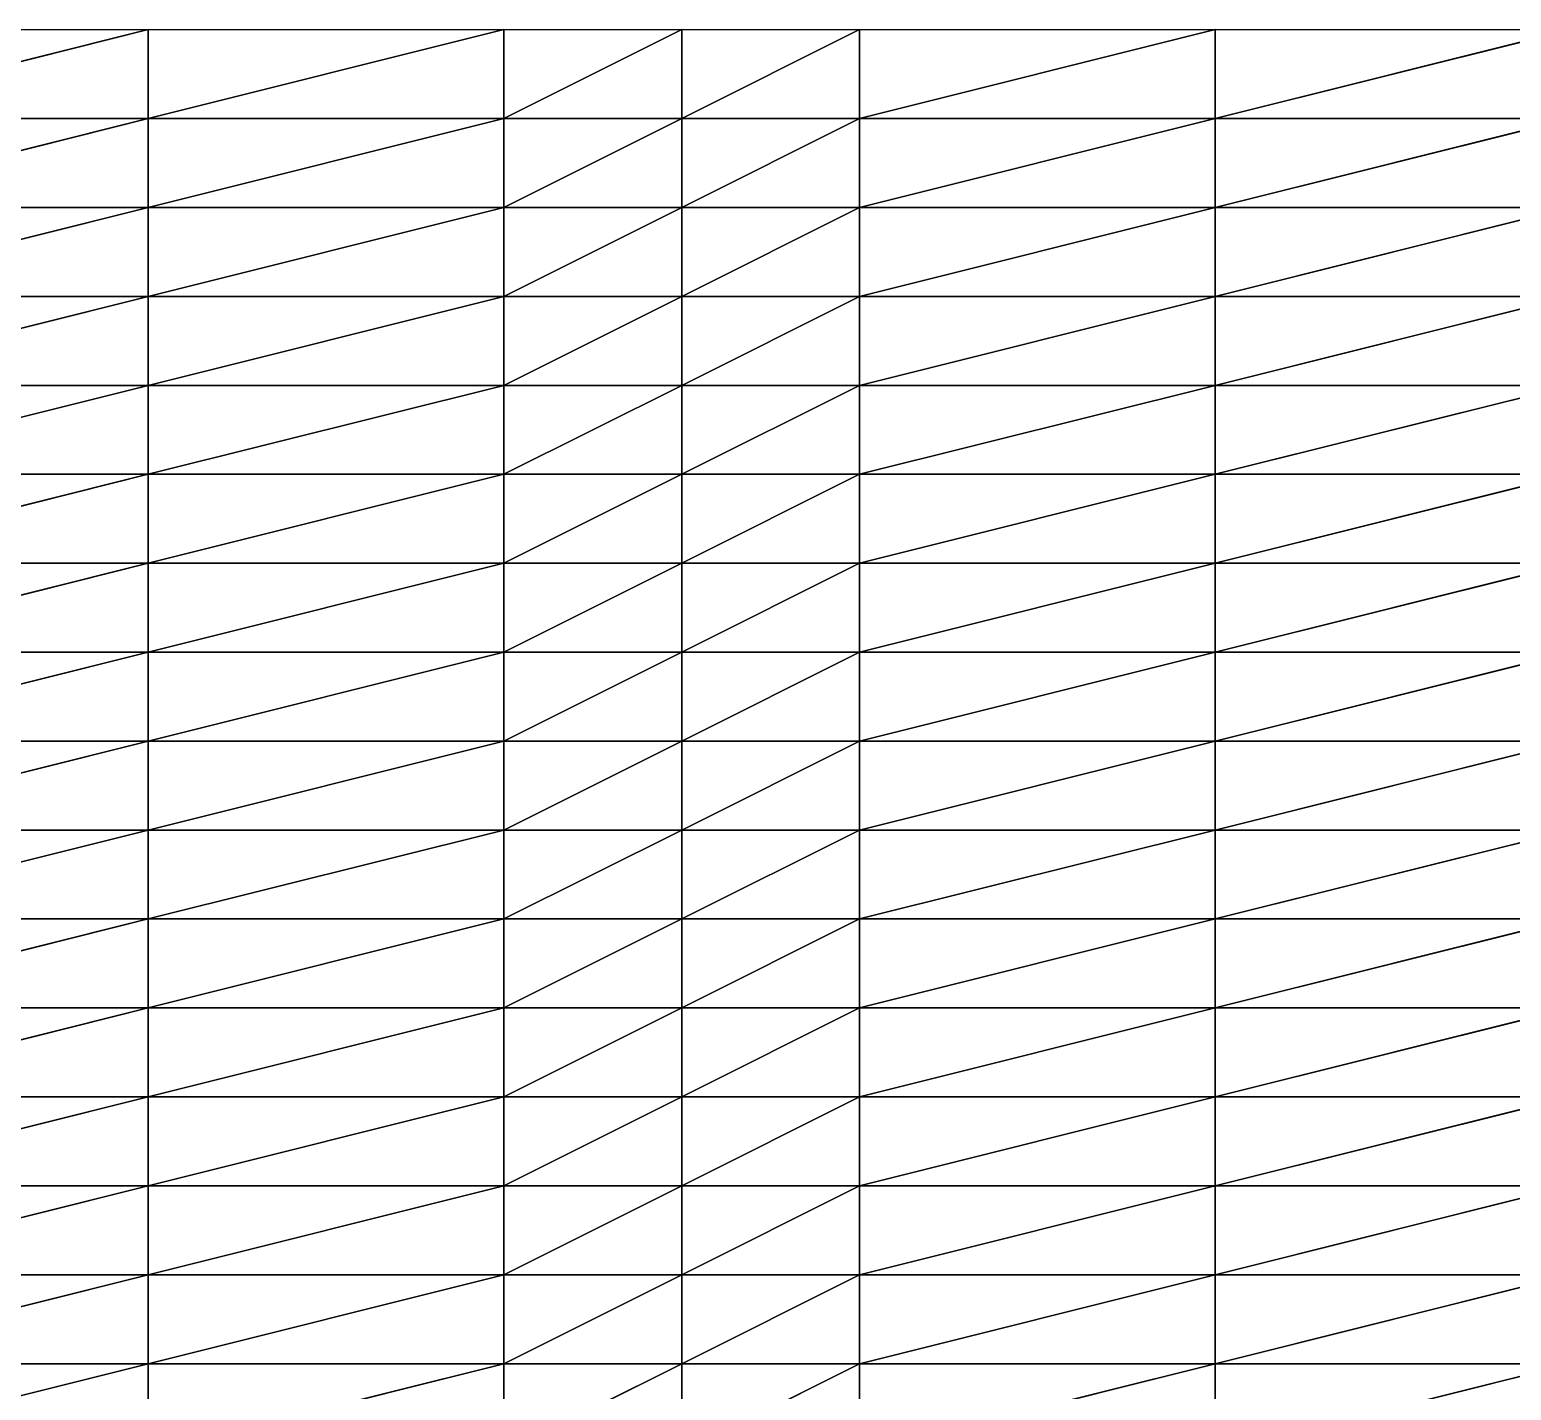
# Model space of a CAD drawing. Header units: metres. Extents: x -2000 to 14750, y -2250 to 1500.
# Drawn here: x 83 to 2166, y -413 to 1500 of the extents above; entities that cross this region are included whole.
import ezdxf

# ---------------------------------------------------------------- set-up
doc = ezdxf.new("R2010")
doc.units = ezdxf.units.M

msp = doc.modelspace()

# ---------------------------------------------------------------- linework, layer by layer
for p, q in [((250, 1500, -6496.928), (-250, 1375, -6579.097)), ((-250, 1500, -6582.997), (250, 1500, -6496.928)), ((-250, 1375, -6579.097), (250, 1500, -6496.928)), ((750, 1500, -6508.624), (250, 1375, -6496.718)), ((250, 1375, -6496.718), (250, 1500, -6496.928)), ((250, 1500, -6496.928), (750, 1500, -6508.624)), ((250, 1375, -6496.718), (750, 1500, -6508.624)), ((250, 1500, -6496.928), (250, 1375, -6496.718)), ((1000, 1500, -6467.0454), (750, 1375, -6508.061)), ((750, 1375, -6508.061), (750, 1500, -6508.624)), ((750, 1500, -6508.624), (1000, 1500, -6467.0454)), ((750, 1375, -6508.061), (1000, 1500, -6467.0454)), ((750, 1500, -6508.624), (750, 1375, -6508.061)), ((1250, 1500, -6442.894), (1000, 1375, -6473.6924)), ((1000, 1375, -6473.6924), (1000, 1500, -6467.0454)), ((1000, 1500, -6467.0454), (1250, 1500, -6442.894)), ((1000, 1375, -6473.6924), (1250, 1500, -6442.894)), ((1000, 1500, -6467.0454), (1000, 1375, -6473.6924)), ((1750, 1500, -6504.216), (1250, 1375, -6460.756)), ((1250, 1375, -6460.756), (1250, 1500, -6442.894)), ((1250, 1500, -6442.894), (1750, 1500, -6504.216)), ((1250, 1375, -6460.756), (1750, 1500, -6504.216)), ((1250, 1500, -6442.894), (1250, 1375, -6460.756)), ((2250, 1500, -6496.7314), (1750, 1375, -6504.0923)), ((1750, 1375, -6504.0923), (1750, 1500, -6504.216)), ((1750, 1500, -6504.216), (2250, 1500, -6496.7314)), ((1750, 1375, -6504.0923), (2250, 1500, -6496.7314)), ((1750, 1500, -6504.216), (1750, 1375, -6504.0923)), ((250, 1375, -6496.718), (-250, 1375, -6579.097)), ((250, 1375, -6496.718), (-250, 1250, -6573.874)), ((-250, 1375, -6579.097), (250, 1375, -6496.718)), ((-250, 1250, -6573.874), (250, 1375, -6496.718)), ((750, 1375, -6508.061), (250, 1375, -6496.718)), ((750, 1375, -6508.061), (250, 1250, -6496.933)), ((250, 1250, -6496.933), (250, 1375, -6496.718)), ((250, 1375, -6496.718), (750, 1375, -6508.061)), ((250, 1250, -6496.933), (750, 1375, -6508.061)), ((250, 1375, -6496.718), (250, 1250, -6496.933)), ((1000, 1375, -6473.6924), (750, 1375, -6508.061)), ((1000, 1375, -6473.6924), (750, 1250, -6506.8984)), ((750, 1250, -6506.8984), (750, 1375, -6508.061)), ((750, 1375, -6508.061), (1000, 1375, -6473.6924)), ((750, 1250, -6506.8984), (1000, 1375, -6473.6924)), ((750, 1375, -6508.061), (750, 1250, -6506.8984)), ((1250, 1375, -6460.756), (1000, 1375, -6473.6924)), ((1250, 1375, -6460.756), (1000, 1250, -6505.086)), ((1000, 1250, -6505.086), (1000, 1375, -6473.6924)), ((1000, 1375, -6473.6924), (1250, 1375, -6460.756)), ((1000, 1250, -6505.086), (1250, 1375, -6460.756)), ((1000, 1375, -6473.6924), (1000, 1250, -6505.086)), ((1750, 1375, -6504.0923), (1250, 1375, -6460.756)), ((1750, 1375, -6504.0923), (1250, 1250, -6482.486)), ((1250, 1250, -6482.486), (1250, 1375, -6460.756)), ((1250, 1375, -6460.756), (1750, 1375, -6504.0923)), ((1250, 1250, -6482.486), (1750, 1375, -6504.0923)), ((1250, 1375, -6460.756), (1250, 1250, -6482.486)), ((2250, 1375, -6497.675), (1750, 1375, -6504.0923)), ((2250, 1375, -6497.675), (1750, 1250, -6507.974)), ((1750, 1250, -6507.974), (1750, 1375, -6504.0923)), ((1750, 1375, -6504.0923), (2250, 1375, -6497.675)), ((1750, 1250, -6507.974), (2250, 1375, -6497.675)), ((1750, 1375, -6504.0923), (1750, 1250, -6507.974)), ((250, 1250, -6496.933), (-250, 1250, -6573.874)), ((250, 1250, -6496.933), (-250, 1125, -6562.485)), ((-250, 1250, -6573.874), (250, 1250, -6496.933)), ((-250, 1125, -6562.485), (250, 1250, -6496.933)), ((750, 1250, -6506.8984), (250, 1250, -6496.933)), ((750, 1250, -6506.8984), (250, 1125, -6497.7754)), ((250, 1125, -6497.7754), (250, 1250, -6496.933)), ((250, 1250, -6496.933), (750, 1250, -6506.8984)), ((250, 1125, -6497.7754), (750, 1250, -6506.8984)), ((250, 1250, -6496.933), (250, 1125, -6497.7754)), ((1000, 1250, -6505.086), (750, 1250, -6506.8984)), ((1000, 1250, -6505.086), (750, 1125, -6507.654)), ((750, 1125, -6507.654), (750, 1250, -6506.8984)), ((750, 1250, -6506.8984), (1000, 1250, -6505.086)), ((750, 1125, -6507.654), (1000, 1250, -6505.086)), ((750, 1250, -6506.8984), (750, 1125, -6507.654)), ((1250, 1250, -6482.486), (1000, 1250, -6505.086)), ((1250, 1250, -6482.486), (1000, 1125, -6536.5522)), ((1000, 1125, -6536.5522), (1000, 1250, -6505.086)), ((1000, 1250, -6505.086), (1250, 1250, -6482.486)), ((1000, 1125, -6536.5522), (1250, 1250, -6482.486)), ((1000, 1250, -6505.086), (1000, 1125, -6536.5522)), ((1750, 1250, -6507.974), (1250, 1250, -6482.486)), ((1750, 1250, -6507.974), (1250, 1125, -6501.762)), ((1250, 1125, -6501.762), (1250, 1250, -6482.486)), ((1250, 1250, -6482.486), (1750, 1250, -6507.974)), ((1250, 1125, -6501.762), (1750, 1250, -6507.974)), ((1250, 1250, -6482.486), (1250, 1125, -6501.762)), ((2250, 1250, -6499.826), (1750, 1250, -6507.974)), ((2250, 1250, -6499.826), (1750, 1125, -6507.118)), ((1750, 1125, -6507.118), (1750, 1250, -6507.974)), ((1750, 1250, -6507.974), (2250, 1250, -6499.826)), ((1750, 1125, -6507.118), (2250, 1250, -6499.826)), ((1750, 1250, -6507.974), (1750, 1125, -6507.118)), ((250, 1125, -6497.7754), (-250, 1125, -6562.485)), ((250, 1125, -6497.7754), (-250, 1000, -6539.6562)), ((-250, 1125, -6562.485), (250, 1125, -6497.7754)), ((-250, 1000, -6539.6562), (250, 1125, -6497.7754)), ((750, 1125, -6507.654), (250, 1125, -6497.7754)), ((750, 1125, -6507.654), (250, 1000, -6499.1255)), ((250, 1000, -6499.1255), (250, 1125, -6497.7754)), ((250, 1125, -6497.7754), (750, 1125, -6507.654)), ((250, 1000, -6499.1255), (750, 1125, -6507.654)), ((250, 1125, -6497.7754), (250, 1000, -6499.1255)), ((1000, 1125, -6536.5522), (750, 1125, -6507.654)), ((1000, 1125, -6536.5522), (750, 1000, -6505.571)), ((750, 1000, -6505.571), (750, 1125, -6507.654)), ((750, 1125, -6507.654), (1000, 1125, -6536.5522)), ((750, 1000, -6505.571), (1000, 1125, -6536.5522)), ((750, 1125, -6507.654), (750, 1000, -6505.571)), ((1250, 1125, -6501.762), (1000, 1125, -6536.5522)), ((1250, 1125, -6501.762), (1000, 1000, -6548.866)), ((1000, 1000, -6548.866), (1000, 1125, -6536.5522)), ((1000, 1125, -6536.5522), (1250, 1125, -6501.762)), ((1000, 1000, -6548.866), (1250, 1125, -6501.762)), ((1000, 1125, -6536.5522), (1000, 1000, -6548.866)), ((1750, 1125, -6507.118), (1250, 1125, -6501.762)), ((1750, 1125, -6507.118), (1250, 1000, -6522.0137)), ((1250, 1000, -6522.0137), (1250, 1125, -6501.762)), ((1250, 1125, -6501.762), (1750, 1125, -6507.118)), ((1250, 1000, -6522.0137), (1750, 1125, -6507.118)), ((1250, 1125, -6501.762), (1250, 1000, -6522.0137)), ((2250, 1125, -6501.0117), (1750, 1125, -6507.118)), ((2250, 1125, -6501.0117), (1750, 1000, -6505.301)), ((1750, 1000, -6505.301), (1750, 1125, -6507.118)), ((1750, 1125, -6507.118), (2250, 1125, -6501.0117)), ((1750, 1000, -6505.301), (2250, 1125, -6501.0117)), ((1750, 1125, -6507.118), (1750, 1000, -6505.301)), ((250, 1000, -6499.1255), (-250, 1000, -6539.6562)), ((250, 1000, -6499.1255), (-250, 875, -6514.6025)), ((-250, 1000, -6539.6562), (250, 1000, -6499.1255)), ((-250, 875, -6514.6025), (250, 1000, -6499.1255)), ((750, 1000, -6505.571), (250, 1000, -6499.1255)), ((750, 1000, -6505.571), (250, 875, -6498.3154)), ((250, 875, -6498.3154), (250, 1000, -6499.1255)), ((250, 1000, -6499.1255), (750, 1000, -6505.571)), ((250, 875, -6498.3154), (750, 1000, -6505.571)), ((250, 1000, -6499.1255), (250, 875, -6498.3154)), ((1000, 1000, -6548.866), (750, 1000, -6505.571)), ((1000, 1000, -6548.866), (750, 875, -6504.1704)), ((750, 875, -6504.1704), (750, 1000, -6505.571)), ((750, 1000, -6505.571), (1000, 1000, -6548.866)), ((750, 875, -6504.1704), (1000, 1000, -6548.866)), ((750, 1000, -6505.571), (750, 875, -6504.1704)), ((1250, 1000, -6522.0137), (1000, 1000, -6548.866)), ((1250, 1000, -6522.0137), (1000, 875, -6531.087)), ((1000, 875, -6531.087), (1000, 1000, -6548.866)), ((1000, 1000, -6548.866), (1250, 1000, -6522.0137)), ((1000, 875, -6531.087), (1250, 1000, -6522.0137)), ((1000, 1000, -6548.866), (1000, 875, -6531.087)), ((1750, 1000, -6505.301), (1250, 1000, -6522.0137)), ((1750, 1000, -6505.301), (1250, 875, -6540.054)), ((1250, 875, -6540.054), (1250, 1000, -6522.0137)), ((1250, 1000, -6522.0137), (1750, 1000, -6505.301)), ((1250, 875, -6540.054), (1750, 1000, -6505.301)), ((1250, 1000, -6522.0137), (1250, 875, -6540.054)), ((2250, 1000, -6502.1104), (1750, 1000, -6505.301)), ((2250, 1000, -6502.1104), (1750, 875, -6503.978)), ((1750, 875, -6503.978), (1750, 1000, -6505.301)), ((1750, 1000, -6505.301), (2250, 1000, -6502.1104)), ((1750, 875, -6503.978), (2250, 1000, -6502.1104)), ((1750, 1000, -6505.301), (1750, 875, -6503.978)), ((250, 875, -6498.3154), (-250, 875, -6514.6025)), ((250, 875, -6498.3154), (-250, 750, -6489.586)), ((-250, 875, -6514.6025), (250, 875, -6498.3154)), ((-250, 750, -6489.586), (250, 875, -6498.3154)), ((750, 875, -6504.1704), (250, 875, -6498.3154)), ((750, 875, -6504.1704), (250, 750, -6501.419)), ((250, 750, -6501.419), (250, 875, -6498.3154)), ((250, 875, -6498.3154), (750, 875, -6504.1704)), ((250, 750, -6501.419), (750, 875, -6504.1704)), ((250, 875, -6498.3154), (250, 750, -6501.419)), ((1000, 875, -6531.087), (750, 875, -6504.1704)), ((1000, 875, -6531.087), (750, 750, -6502.3984)), ((750, 750, -6502.3984), (750, 875, -6504.1704)), ((750, 875, -6504.1704), (1000, 875, -6531.087)), ((750, 750, -6502.3984), (1000, 875, -6531.087)), ((750, 875, -6504.1704), (750, 750, -6502.3984)), ((1250, 875, -6540.054), (1000, 875, -6531.087)), ((1250, 875, -6540.054), (1000, 750, -6489.0825)), ((1000, 750, -6489.0825), (1000, 875, -6531.087)), ((1000, 875, -6531.087), (1250, 875, -6540.054)), ((1000, 750, -6489.0825), (1250, 875, -6540.054)), ((1000, 875, -6531.087), (1000, 750, -6489.0825)), ((1750, 875, -6503.978), (1250, 875, -6540.054)), ((1750, 875, -6503.978), (1250, 750, -6557.3945)), ((1250, 750, -6557.3945), (1250, 875, -6540.054)), ((1250, 875, -6540.054), (1750, 875, -6503.978)), ((1250, 750, -6557.3945), (1750, 875, -6503.978)), ((1250, 875, -6540.054), (1250, 750, -6557.3945)), ((2250, 875, -6501.607), (1750, 875, -6503.978)), ((2250, 875, -6501.607), (1750, 750, -6502.2065)), ((1750, 750, -6502.2065), (1750, 875, -6503.978)), ((1750, 875, -6503.978), (2250, 875, -6501.607)), ((1750, 750, -6502.2065), (2250, 875, -6501.607)), ((1750, 875, -6503.978), (1750, 750, -6502.2065)), ((250, 750, -6501.419), (-250, 750, -6489.586)), ((250, 750, -6501.419), (-250, 625, -6465.9287)), ((-250, 750, -6489.586), (250, 750, -6501.419)), ((-250, 625, -6465.9287), (250, 750, -6501.419)), ((750, 750, -6502.3984), (250, 750, -6501.419)), ((750, 750, -6502.3984), (250, 625, -6501.236)), ((250, 625, -6501.236), (250, 750, -6501.419)), ((250, 750, -6501.419), (750, 750, -6502.3984)), ((250, 625, -6501.236), (750, 750, -6502.3984)), ((250, 750, -6501.419), (250, 625, -6501.236)), ((1000, 750, -6489.0825), (750, 750, -6502.3984)), ((1000, 750, -6489.0825), (750, 625, -6502.646)), ((750, 625, -6502.646), (750, 750, -6502.3984)), ((750, 750, -6502.3984), (1000, 750, -6489.0825)), ((750, 625, -6502.646), (1000, 750, -6489.0825)), ((750, 750, -6502.3984), (750, 625, -6502.646)), ((1250, 750, -6557.3945), (1000, 750, -6489.0825)), ((1250, 750, -6557.3945), (1000, 625, -6454.7593)), ((1000, 625, -6454.7593), (1000, 750, -6489.0825)), ((1000, 750, -6489.0825), (1250, 750, -6557.3945)), ((1000, 625, -6454.7593), (1250, 750, -6557.3945)), ((1000, 750, -6489.0825), (1000, 625, -6454.7593)), ((1750, 750, -6502.2065), (1250, 750, -6557.3945)), ((1750, 750, -6502.2065), (1250, 625, -6570.349)), ((1250, 625, -6570.349), (1250, 750, -6557.3945)), ((1250, 750, -6557.3945), (1750, 750, -6502.2065)), ((1250, 625, -6570.349), (1750, 750, -6502.2065)), ((1250, 750, -6557.3945), (1250, 625, -6570.349)), ((2250, 750, -6502.2017), (1750, 750, -6502.2065)), ((2250, 750, -6502.2017), (1750, 625, -6498.9243)), ((1750, 625, -6498.9243), (1750, 750, -6502.2065)), ((1750, 750, -6502.2065), (2250, 750, -6502.2017)), ((1750, 625, -6498.9243), (2250, 750, -6502.2017)), ((1750, 750, -6502.2065), (1750, 625, -6498.9243)), ((250, 625, -6501.236), (-250, 625, -6465.9287)), ((250, 625, -6501.236), (-250, 500, -6448.1123)), ((-250, 625, -6465.9287), (250, 625, -6501.236)), ((-250, 500, -6448.1123), (250, 625, -6501.236)), ((750, 625, -6502.646), (250, 625, -6501.236)), ((750, 625, -6502.646), (250, 500, -6501.158)), ((250, 500, -6501.158), (250, 625, -6501.236)), ((250, 625, -6501.236), (750, 625, -6502.646)), ((250, 500, -6501.158), (750, 625, -6502.646)), ((250, 625, -6501.236), (250, 500, -6501.158)), ((1000, 625, -6454.7593), (750, 625, -6502.646)), ((1000, 625, -6454.7593), (750, 500, -6500.046)), ((750, 500, -6500.046), (750, 625, -6502.646)), ((750, 625, -6502.646), (1000, 625, -6454.7593)), ((750, 500, -6500.046), (1000, 625, -6454.7593)), ((750, 625, -6502.646), (750, 500, -6500.046)), ((1250, 625, -6570.349), (1000, 625, -6454.7593)), ((1250, 625, -6570.349), (1000, 500, -6434.416)), ((1000, 500, -6434.416), (1000, 625, -6454.7593)), ((1000, 625, -6454.7593), (1250, 625, -6570.349)), ((1000, 500, -6434.416), (1250, 625, -6570.349)), ((1000, 625, -6454.7593), (1000, 500, -6434.416)), ((1750, 625, -6498.9243), (1250, 625, -6570.349)), ((1750, 625, -6498.9243), (1250, 500, -6579.1704)), ((1250, 500, -6579.1704), (1250, 625, -6570.349)), ((1250, 625, -6570.349), (1750, 625, -6498.9243)), ((1250, 500, -6579.1704), (1750, 625, -6498.9243)), ((1250, 625, -6570.349), (1250, 500, -6579.1704)), ((2250, 625, -6501.3228), (1750, 625, -6498.9243)), ((2250, 625, -6501.3228), (1750, 500, -6500.3477)), ((1750, 500, -6500.3477), (1750, 625, -6498.9243)), ((1750, 625, -6498.9243), (2250, 625, -6501.3228)), ((1750, 500, -6500.3477), (2250, 625, -6501.3228)), ((1750, 625, -6498.9243), (1750, 500, -6500.3477)), ((250, 500, -6501.158), (-250, 500, -6448.1123)), ((250, 500, -6501.158), (-250, 375, -6433.359)), ((-250, 500, -6448.1123), (250, 500, -6501.158)), ((-250, 375, -6433.359), (250, 500, -6501.158)), ((750, 500, -6500.046), (250, 500, -6501.158)), ((750, 500, -6500.046), (250, 375, -6502.2383)), ((250, 375, -6502.2383), (250, 500, -6501.158)), ((250, 500, -6501.158), (750, 500, -6500.046)), ((250, 375, -6502.2383), (750, 500, -6500.046)), ((250, 500, -6501.158), (250, 375, -6502.2383)), ((1000, 500, -6434.416), (750, 500, -6500.046)), ((1000, 500, -6434.416), (750, 375, -6498.4297)), ((750, 375, -6498.4297), (750, 500, -6500.046)), ((750, 500, -6500.046), (1000, 500, -6434.416)), ((750, 375, -6498.4297), (1000, 500, -6434.416)), ((750, 500, -6500.046), (750, 375, -6498.4297)), ((1250, 500, -6579.1704), (1000, 500, -6434.416)), ((1250, 500, -6579.1704), (1000, 375, -6429.8247)), ((1000, 375, -6429.8247), (1000, 500, -6434.416)), ((1000, 500, -6434.416), (1250, 500, -6579.1704)), ((1000, 375, -6429.8247), (1250, 500, -6579.1704)), ((1000, 500, -6434.416), (1000, 375, -6429.8247)), ((1750, 500, -6500.3477), (1250, 500, -6579.1704)), ((1750, 500, -6500.3477), (1250, 375, -6585.982)), ((1250, 375, -6585.982), (1250, 500, -6579.1704)), ((1250, 500, -6579.1704), (1750, 500, -6500.3477)), ((1250, 375, -6585.982), (1750, 500, -6500.3477)), ((1250, 500, -6579.1704), (1250, 375, -6585.982)), ((2250, 500, -6501.3643), (1750, 500, -6500.3477)), ((2250, 500, -6501.3643), (1750, 375, -6499.817)), ((1750, 375, -6499.817), (1750, 500, -6500.3477)), ((1750, 500, -6500.3477), (2250, 500, -6501.3643)), ((1750, 375, -6499.817), (2250, 500, -6501.3643)), ((1750, 500, -6500.3477), (1750, 375, -6499.817)), ((250, 375, -6502.2383), (-250, 375, -6433.359)), ((250, 375, -6502.2383), (-250, 250, -6420.885)), ((-250, 375, -6433.359), (250, 375, -6502.2383)), ((-250, 250, -6420.885), (250, 375, -6502.2383)), ((750, 375, -6498.4297), (250, 375, -6502.2383)), ((750, 375, -6498.4297), (250, 250, -6501.781)), ((250, 250, -6501.781), (250, 375, -6502.2383)), ((250, 375, -6502.2383), (750, 375, -6498.4297)), ((250, 250, -6501.781), (750, 375, -6498.4297)), ((250, 375, -6502.2383), (250, 250, -6501.781)), ((1000, 375, -6429.8247), (750, 375, -6498.4297)), ((1000, 375, -6429.8247), (750, 250, -6497.0156)), ((750, 250, -6497.0156), (750, 375, -6498.4297)), ((750, 375, -6498.4297), (1000, 375, -6429.8247)), ((750, 250, -6497.0156), (1000, 375, -6429.8247)), ((750, 375, -6498.4297), (750, 250, -6497.0156)), ((1250, 375, -6585.982), (1000, 375, -6429.8247)), ((1250, 375, -6585.982), (1000, 250, -6442.1753)), ((1000, 250, -6442.1753), (1000, 375, -6429.8247)), ((1000, 375, -6429.8247), (1250, 375, -6585.982)), ((1000, 250, -6442.1753), (1250, 375, -6585.982)), ((1000, 375, -6429.8247), (1000, 250, -6442.1753)), ((1750, 375, -6499.817), (1250, 375, -6585.982)), ((1750, 375, -6499.817), (1250, 250, -6587.0713)), ((1250, 250, -6587.0713), (1250, 375, -6585.982)), ((1250, 375, -6585.982), (1750, 375, -6499.817)), ((1250, 250, -6587.0713), (1750, 375, -6499.817)), ((1250, 375, -6585.982), (1250, 250, -6587.0713)), ((2250, 375, -6497.7617), (1750, 375, -6499.817)), ((2250, 375, -6497.7617), (1750, 250, -6498.9243)), ((1750, 250, -6498.9243), (1750, 375, -6499.817)), ((1750, 375, -6499.817), (2250, 375, -6497.7617)), ((1750, 250, -6498.9243), (2250, 375, -6497.7617)), ((1750, 375, -6499.817), (1750, 250, -6498.9243)), ((250, 250, -6501.781), (-250, 250, -6420.885)), ((250, 250, -6501.781), (-250, 125, -6413.753)), ((-250, 250, -6420.885), (250, 250, -6501.781)), ((-250, 125, -6413.753), (250, 250, -6501.781)), ((750, 250, -6497.0156), (250, 250, -6501.781)), ((750, 250, -6497.0156), (250, 125, -6504.66)), ((250, 125, -6504.66), (250, 250, -6501.781)), ((250, 250, -6501.781), (750, 250, -6497.0156)), ((250, 125, -6504.66), (750, 250, -6497.0156)), ((250, 250, -6501.781), (250, 125, -6504.66)), ((1000, 250, -6442.1753), (750, 250, -6497.0156)), ((1000, 250, -6442.1753), (750, 125, -6494.5615)), ((750, 125, -6494.5615), (750, 250, -6497.0156)), ((750, 250, -6497.0156), (1000, 250, -6442.1753)), ((750, 125, -6494.5615), (1000, 250, -6442.1753)), ((750, 250, -6497.0156), (750, 125, -6494.5615)), ((1250, 250, -6587.0713), (1000, 250, -6442.1753)), ((1250, 250, -6587.0713), (1000, 125, -6483.754)), ((1000, 125, -6483.754), (1000, 250, -6442.1753)), ((1000, 250, -6442.1753), (1250, 250, -6587.0713)), ((1000, 125, -6483.754), (1250, 250, -6587.0713)), ((1000, 250, -6442.1753), (1000, 125, -6483.754)), ((1750, 250, -6498.9243), (1250, 250, -6587.0713)), ((1750, 250, -6498.9243), (1250, 125, -6585.2676)), ((1250, 125, -6585.2676), (1250, 250, -6587.0713)), ((1250, 250, -6587.0713), (1750, 250, -6498.9243)), ((1250, 125, -6585.2676), (1750, 250, -6498.9243)), ((1250, 250, -6587.0713), (1250, 125, -6585.2676)), ((2250, 250, -6498.37), (1750, 250, -6498.9243)), ((2250, 250, -6498.37), (1750, 125, -6499.533)), ((1750, 125, -6499.533), (1750, 250, -6498.9243)), ((1750, 250, -6498.9243), (2250, 250, -6498.37)), ((1750, 125, -6499.533), (2250, 250, -6498.37)), ((1750, 250, -6498.9243), (1750, 125, -6499.533)), ((250, 125, -6504.66), (-250, 125, -6413.753)), ((250, 125, -6504.66), (-250, 0, -6410.745)), ((-250, 125, -6413.753), (250, 125, -6504.66)), ((-250, 0, -6410.745), (250, 125, -6504.66)), ((750, 125, -6494.5615), (250, 125, -6504.66)), ((750, 125, -6494.5615), (250, 0, -6503.0576)), ((250, 0, -6503.0576), (250, 125, -6504.66)), ((250, 125, -6504.66), (750, 125, -6494.5615)), ((250, 0, -6503.0576), (750, 125, -6494.5615)), ((250, 125, -6504.66), (250, 0, -6503.0576)), ((1000, 125, -6483.754), (750, 125, -6494.5615)), ((1000, 125, -6483.754), (750, 0, -6495.331)), ((750, 0, -6495.331), (750, 125, -6494.5615)), ((750, 125, -6494.5615), (1000, 125, -6483.754)), ((750, 0, -6495.331), (1000, 125, -6483.754)), ((750, 125, -6494.5615), (750, 0, -6495.331)), ((1250, 125, -6585.2676), (1000, 125, -6483.754)), ((1250, 125, -6585.2676), (1000, 0, -6536.786)), ((1000, 0, -6536.786), (1000, 125, -6483.754)), ((1000, 125, -6483.754), (1250, 125, -6585.2676)), ((1000, 0, -6536.786), (1250, 125, -6585.2676)), ((1000, 125, -6483.754), (1000, 0, -6536.786)), ((1750, 125, -6499.533), (1250, 125, -6585.2676)), ((1750, 125, -6499.533), (1250, 0, -6583.94)), ((1250, 0, -6583.94), (1250, 125, -6585.2676)), ((1250, 125, -6585.2676), (1750, 125, -6499.533)), ((1250, 0, -6583.94), (1750, 125, -6499.533)), ((1250, 125, -6585.2676), (1250, 0, -6583.94)), ((2250, 125, -6496.823), (1750, 125, -6499.533)), ((2250, 125, -6496.823), (1750, 0, -6501.602)), ((1750, 0, -6501.602), (1750, 125, -6499.533)), ((1750, 125, -6499.533), (2250, 125, -6496.823)), ((1750, 0, -6501.602), (2250, 125, -6496.823)), ((1750, 125, -6499.533), (1750, 0, -6501.602)), ((250, 0, -6503.0576), (-250, 0, -6410.745)), ((250, 0, -6503.0576), (-250, -125, -6409.8296)), ((-250, 0, -6410.745), (250, 0, -6503.0576)), ((-250, -125, -6409.8296), (250, 0, -6503.0576)), ((750, 0, -6495.331), (250, 0, -6503.0576)), ((750, 0, -6495.331), (250, -125, -6506.8525)), ((250, -125, -6506.8525), (250, 0, -6503.0576)), ((250, 0, -6503.0576), (750, 0, -6495.331)), ((250, -125, -6506.8525), (750, 0, -6495.331)), ((250, 0, -6503.0576), (250, -125, -6506.8525)), ((1000, 0, -6536.786), (750, 0, -6495.331)), ((1000, 0, -6536.786), (750, -125, -6493.0283)), ((750, -125, -6493.0283), (750, 0, -6495.331)), ((750, 0, -6495.331), (1000, 0, -6536.786)), ((750, -125, -6493.0283), (1000, 0, -6536.786)), ((750, 0, -6495.331), (750, -125, -6493.0283)), ((1250, 0, -6583.94), (1000, 0, -6536.786)), ((1250, 0, -6583.94), (1000, -125, -6573.851)), ((1000, -125, -6573.851), (1000, 0, -6536.786)), ((1000, 0, -6536.786), (1250, 0, -6583.94)), ((1000, -125, -6573.851), (1250, 0, -6583.94)), ((1000, 0, -6536.786), (1000, -125, -6573.851)), ((1750, 0, -6501.602), (1250, 0, -6583.94)), ((1750, 0, -6501.602), (1250, -125, -6581.9307)), ((1250, -125, -6581.9307), (1250, 0, -6583.94)), ((1250, 0, -6583.94), (1750, 0, -6501.602)), ((1250, -125, -6581.9307), (1750, 0, -6501.602)), ((1250, 0, -6583.94), (1250, -125, -6581.9307)), ((2250, 0, -6497.908), (1750, 0, -6501.602)), ((2250, 0, -6497.908), (1750, -125, -6498.627)), ((1750, -125, -6498.627), (1750, 0, -6501.602)), ((1750, 0, -6501.602), (2250, 0, -6497.908)), ((1750, -125, -6498.627), (2250, 0, -6497.908)), ((1750, 0, -6501.602), (1750, -125, -6498.627)), ((250, -125, -6506.8525), (-250, -125, -6409.8296)), ((250, -125, -6506.8525), (-250, -250, -6411.8438)), ((-250, -125, -6409.8296), (250, -125, -6506.8525)), ((-250, -250, -6411.8438), (250, -125, -6506.8525)), ((750, -125, -6493.0283), (250, -125, -6506.8525)), ((750, -125, -6493.0283), (250, -250, -6506.198)), ((250, -250, -6506.198), (250, -125, -6506.8525)), ((250, -125, -6506.8525), (750, -125, -6493.0283)), ((250, -250, -6506.198), (750, -125, -6493.0283)), ((250, -125, -6506.8525), (250, -250, -6506.198)), ((1000, -125, -6573.851), (750, -125, -6493.0283)), ((1000, -125, -6573.851), (750, -250, -6491.939)), ((750, -250, -6491.939), (750, -125, -6493.0283)), ((750, -125, -6493.0283), (1000, -125, -6573.851)), ((750, -250, -6491.939), (1000, -125, -6573.851)), ((750, -125, -6493.0283), (750, -250, -6491.939)), ((1250, -125, -6581.9307), (1000, -125, -6573.851)), ((1250, -125, -6581.9307), (1000, -250, -6585.414)), ((1000, -250, -6585.414), (1000, -125, -6573.851)), ((1000, -125, -6573.851), (1250, -125, -6581.9307)), ((1000, -250, -6585.414), (1250, -125, -6581.9307)), ((1000, -125, -6573.851), (1000, -250, -6585.414)), ((1750, -125, -6498.627), (1250, -125, -6581.9307)), ((1750, -125, -6498.627), (1250, -250, -6579.8936)), ((1250, -250, -6579.8936), (1250, -125, -6581.9307)), ((1250, -125, -6581.9307), (1750, -125, -6498.627)), ((1250, -250, -6579.8936), (1750, -125, -6498.627)), ((1250, -125, -6581.9307), (1250, -250, -6579.8936)), ((2250, -125, -6498.7593), (1750, -125, -6498.627)), ((2250, -125, -6498.7593), (1750, -250, -6501.2725)), ((1750, -250, -6501.2725), (1750, -125, -6498.627)), ((1750, -125, -6498.627), (2250, -125, -6498.7593)), ((1750, -250, -6501.2725), (2250, -125, -6498.7593)), ((1750, -125, -6498.627), (1750, -250, -6501.2725)), ((250, -250, -6506.198), (-250, -250, -6411.8438)), ((250, -250, -6506.198), (-250, -375, -6415.3228)), ((-250, -250, -6411.8438), (250, -250, -6506.198)), ((-250, -375, -6415.3228), (250, -250, -6506.198)), ((750, -250, -6491.939), (250, -250, -6506.198)), ((750, -250, -6491.939), (250, -375, -6507.594)), ((250, -375, -6507.594), (250, -250, -6506.198)), ((250, -250, -6506.198), (750, -250, -6491.939)), ((250, -375, -6507.594), (750, -250, -6491.939)), ((250, -250, -6506.198), (250, -375, -6507.594)), ((1000, -250, -6585.414), (750, -250, -6491.939)), ((1000, -250, -6585.414), (750, -375, -6490.7075)), ((750, -375, -6490.7075), (750, -250, -6491.939)), ((750, -250, -6491.939), (1000, -250, -6585.414)), ((750, -375, -6490.7075), (1000, -250, -6585.414)), ((750, -250, -6491.939), (750, -375, -6490.7075)), ((1250, -250, -6579.8936), (1000, -250, -6585.414)), ((1250, -250, -6579.8936), (1000, -375, -6586.1787)), ((1000, -375, -6586.1787), (1000, -250, -6585.414)), ((1000, -250, -6585.414), (1250, -250, -6579.8936)), ((1000, -375, -6586.1787), (1250, -250, -6579.8936)), ((1000, -250, -6585.414), (1000, -375, -6586.1787)), ((1750, -250, -6501.2725), (1250, -250, -6579.8936)), ((1750, -250, -6501.2725), (1250, -375, -6572.139)), ((1250, -375, -6572.139), (1250, -250, -6579.8936)), ((1250, -250, -6579.8936), (1750, -250, -6501.2725)), ((1250, -375, -6572.139), (1750, -250, -6501.2725)), ((1250, -250, -6579.8936), (1250, -375, -6572.139)), ((2250, -250, -6498.6587), (1750, -250, -6501.2725)), ((2250, -250, -6498.6587), (1750, -375, -6504.289)), ((1750, -375, -6504.289), (1750, -250, -6501.2725)), ((1750, -250, -6501.2725), (2250, -250, -6498.6587)), ((1750, -375, -6504.289), (2250, -250, -6498.6587)), ((1750, -250, -6501.2725), (1750, -375, -6504.289)), ((250, -375, -6507.594), (-250, -375, -6415.3228)), ((250, -375, -6507.594), (-250, -500, -6420.5415)), ((-250, -375, -6415.3228), (250, -375, -6507.594)), ((-250, -500, -6420.5415), (250, -375, -6507.594)), ((750, -375, -6490.7075), (250, -375, -6507.594)), ((750, -375, -6490.7075), (250, -500, -6511.8745)), ((250, -500, -6511.8745), (250, -375, -6507.594)), ((250, -375, -6507.594), (750, -375, -6490.7075)), ((250, -500, -6511.8745), (750, -375, -6490.7075)), ((250, -375, -6507.594), (250, -500, -6511.8745)), ((1000, -375, -6586.1787), (750, -375, -6490.7075)), ((1000, -375, -6586.1787), (750, -500, -6489.0776)), ((750, -500, -6489.0776), (750, -375, -6490.7075)), ((750, -375, -6490.7075), (1000, -375, -6586.1787)), ((750, -500, -6489.0776), (1000, -375, -6586.1787)), ((750, -375, -6490.7075), (750, -500, -6489.0776)), ((1250, -375, -6572.139), (1000, -375, -6586.1787)), ((1250, -375, -6572.139), (1000, -500, -6579.5044)), ((1000, -500, -6579.5044), (1000, -375, -6586.1787)), ((1000, -375, -6586.1787), (1250, -375, -6572.139)), ((1000, -500, -6579.5044), (1250, -375, -6572.139)), ((1000, -375, -6586.1787), (1000, -500, -6579.5044)), ((1750, -375, -6504.289), (1250, -375, -6572.139)), ((1750, -375, -6504.289), (1250, -500, -6560.7866)), ((1250, -500, -6560.7866), (1250, -375, -6572.139)), ((1250, -375, -6572.139), (1750, -375, -6504.289)), ((1250, -500, -6560.7866), (1750, -375, -6504.289)), ((1250, -375, -6572.139), (1250, -500, -6560.7866)), ((2250, -375, -6500.54), (1750, -375, -6504.289)), ((2250, -375, -6500.54), (1750, -500, -6504.5225)), ((1750, -500, -6504.5225), (1750, -375, -6504.289)), ((1750, -375, -6504.289), (2250, -375, -6500.54)), ((1750, -500, -6504.5225), (2250, -375, -6500.54)), ((1750, -375, -6504.289), (1750, -500, -6504.5225))]:
    msp.add_line(p, q)
for points in [[(250, 1500, -6496.928), (-250, 1375, -6579.097), (-250, 1500, -6582.997), (-249.9999, 1500.0001, -6582.997)], [(-250, 1375, -6579.097), (250, 1500, -6496.928), (250, 1375, -6496.718), (250.0001, 1375.0001, -6496.718)], [(750, 1500, -6508.624), (250, 1375, -6496.718), (250, 1500, -6496.928), (250.0001, 1500.0001, -6496.928)], [(250, 1375, -6496.718), (750, 1500, -6508.624), (750, 1375, -6508.061), (750.0001, 1375.0001, -6508.061)], [(1000, 1500, -6467.0454), (750, 1375, -6508.061), (750, 1500, -6508.624), (750.0001, 1500.0001, -6508.624)], [(750, 1375, -6508.061), (1000, 1500, -6467.0454), (1000, 1375, -6473.6924), (1000.0001, 1375.0001, -6473.6924)], [(1250, 1500, -6442.894), (1000, 1375, -6473.6924), (1000, 1500, -6467.0454), (1000.0001, 1500.0001, -6467.0454)], [(1000, 1375, -6473.6924), (1250, 1500, -6442.894), (1250, 1375, -6460.756), (1250.0001, 1375.0001, -6460.756)], [(1750, 1500, -6504.216), (1250, 1375, -6460.756), (1250, 1500, -6442.894), (1250.0001, 1500.0001, -6442.894)], [(1250, 1375, -6460.756), (1750, 1500, -6504.216), (1750, 1375, -6504.0923), (1750.0001, 1375.0001, -6504.0923)], [(2250, 1500, -6496.7314), (1750, 1375, -6504.0923), (1750, 1500, -6504.216), (1750.0001, 1500.0001, -6504.216)], [(1750, 1375, -6504.0923), (2250, 1500, -6496.7314), (2250, 1375, -6497.675), (2250, 1375.0001, -6497.675)], [(250, 1375, -6496.718), (-250, 1250, -6573.874), (-250, 1375, -6579.097), (-249.9999, 1375.0001, -6579.097)], [(-250, 1250, -6573.874), (250, 1375, -6496.718), (250, 1250, -6496.933), (250.0001, 1250.0001, -6496.933)], [(750, 1375, -6508.061), (250, 1250, -6496.933), (250, 1375, -6496.718), (250.0001, 1375.0001, -6496.718)], [(250, 1250, -6496.933), (750, 1375, -6508.061), (750, 1250, -6506.8984), (750.0001, 1250.0001, -6506.8984)], [(1000, 1375, -6473.6924), (750, 1250, -6506.8984), (750, 1375, -6508.061), (750.0001, 1375.0001, -6508.061)], [(750, 1250, -6506.8984), (1000, 1375, -6473.6924), (1000, 1250, -6505.086), (1000.0001, 1250.0001, -6505.086)], [(1250, 1375, -6460.756), (1000, 1250, -6505.086), (1000, 1375, -6473.6924), (1000.0001, 1375.0001, -6473.6924)], [(1000, 1250, -6505.086), (1250, 1375, -6460.756), (1250, 1250, -6482.486), (1250.0001, 1250.0001, -6482.486)], [(1750, 1375, -6504.0923), (1250, 1250, -6482.486), (1250, 1375, -6460.756), (1250.0001, 1375.0001, -6460.756)], [(1250, 1250, -6482.486), (1750, 1375, -6504.0923), (1750, 1250, -6507.974), (1750.0001, 1250.0001, -6507.974)], [(2250, 1375, -6497.675), (1750, 1250, -6507.974), (1750, 1375, -6504.0923), (1750.0001, 1375.0001, -6504.0923)], [(1750, 1250, -6507.974), (2250, 1375, -6497.675), (2250, 1250, -6499.826), (2250, 1250.0001, -6499.826)], [(250, 1250, -6496.933), (-250, 1125, -6562.485), (-250, 1250, -6573.874), (-249.9999, 1250.0001, -6573.874)], [(-250, 1125, -6562.485), (250, 1250, -6496.933), (250, 1125, -6497.7754), (250.0001, 1125.0001, -6497.7754)], [(750, 1250, -6506.8984), (250, 1125, -6497.7754), (250, 1250, -6496.933), (250.0001, 1250.0001, -6496.933)], [(250, 1125, -6497.7754), (750, 1250, -6506.8984), (750, 1125, -6507.654), (750.0001, 1125.0001, -6507.654)], [(1000, 1250, -6505.086), (750, 1125, -6507.654), (750, 1250, -6506.8984), (750.0001, 1250.0001, -6506.8984)], [(750, 1125, -6507.654), (1000, 1250, -6505.086), (1000, 1125, -6536.5522), (1000.0001, 1125.0001, -6536.5522)], [(1250, 1250, -6482.486), (1000, 1125, -6536.5522), (1000, 1250, -6505.086), (1000.0001, 1250.0001, -6505.086)], [(1000, 1125, -6536.5522), (1250, 1250, -6482.486), (1250, 1125, -6501.762), (1250.0001, 1125.0001, -6501.762)], [(1750, 1250, -6507.974), (1250, 1125, -6501.762), (1250, 1250, -6482.486), (1250.0001, 1250.0001, -6482.486)], [(1250, 1125, -6501.762), (1750, 1250, -6507.974), (1750, 1125, -6507.118), (1750.0001, 1125.0001, -6507.118)], [(2250, 1250, -6499.826), (1750, 1125, -6507.118), (1750, 1250, -6507.974), (1750.0001, 1250.0001, -6507.974)], [(1750, 1125, -6507.118), (2250, 1250, -6499.826), (2250, 1125, -6501.0117), (2250, 1125.0001, -6501.0117)], [(250, 1125, -6497.7754), (-250, 1000, -6539.6562), (-250, 1125, -6562.485), (-249.9999, 1125.0001, -6562.485)], [(-250, 1000, -6539.6562), (250, 1125, -6497.7754), (250, 1000, -6499.1255), (250.0001, 1000.0001, -6499.1255)], [(750, 1125, -6507.654), (250, 1000, -6499.1255), (250, 1125, -6497.7754), (250.0001, 1125.0001, -6497.7754)], [(250, 1000, -6499.1255), (750, 1125, -6507.654), (750, 1000, -6505.571), (750.0001, 1000.0001, -6505.571)], [(1000, 1125, -6536.5522), (750, 1000, -6505.571), (750, 1125, -6507.654), (750.0001, 1125.0001, -6507.654)], [(750, 1000, -6505.571), (1000, 1125, -6536.5522), (1000, 1000, -6548.866), (1000.0001, 1000.0001, -6548.866)], [(1250, 1125, -6501.762), (1000, 1000, -6548.866), (1000, 1125, -6536.5522), (1000.0001, 1125.0001, -6536.5522)], [(1000, 1000, -6548.866), (1250, 1125, -6501.762), (1250, 1000, -6522.0137), (1250.0001, 1000.0001, -6522.0137)], [(1750, 1125, -6507.118), (1250, 1000, -6522.0137), (1250, 1125, -6501.762), (1250.0001, 1125.0001, -6501.762)], [(1250, 1000, -6522.0137), (1750, 1125, -6507.118), (1750, 1000, -6505.301), (1750.0001, 1000.0001, -6505.301)], [(2250, 1125, -6501.0117), (1750, 1000, -6505.301), (1750, 1125, -6507.118), (1750.0001, 1125.0001, -6507.118)], [(1750, 1000, -6505.301), (2250, 1125, -6501.0117), (2250, 1000, -6502.1104), (2250, 1000.0001, -6502.1104)], [(250, 1000, -6499.1255), (-250, 875, -6514.6025), (-250, 1000, -6539.6562), (-249.9999, 1000.0001, -6539.6562)], [(-250, 875, -6514.6025), (250, 1000, -6499.1255), (250, 875, -6498.3154), (250.0001, 875.0001, -6498.3154)], [(750, 1000, -6505.571), (250, 875, -6498.3154), (250, 1000, -6499.1255), (250.0001, 1000.0001, -6499.1255)], [(250, 875, -6498.3154), (750, 1000, -6505.571), (750, 875, -6504.1704), (750.0001, 875.0001, -6504.1704)], [(1000, 1000, -6548.866), (750, 875, -6504.1704), (750, 1000, -6505.571), (750.0001, 1000.0001, -6505.571)], [(750, 875, -6504.1704), (1000, 1000, -6548.866), (1000, 875, -6531.087), (1000.0001, 875.0001, -6531.087)], [(1250, 1000, -6522.0137), (1000, 875, -6531.087), (1000, 1000, -6548.866), (1000.0001, 1000.0001, -6548.866)], [(1000, 875, -6531.087), (1250, 1000, -6522.0137), (1250, 875, -6540.054), (1250.0001, 875.0001, -6540.054)], [(1750, 1000, -6505.301), (1250, 875, -6540.054), (1250, 1000, -6522.0137), (1250.0001, 1000.0001, -6522.0137)], [(1250, 875, -6540.054), (1750, 1000, -6505.301), (1750, 875, -6503.978), (1750.0001, 875.0001, -6503.978)], [(2250, 1000, -6502.1104), (1750, 875, -6503.978), (1750, 1000, -6505.301), (1750.0001, 1000.0001, -6505.301)], [(1750, 875, -6503.978), (2250, 1000, -6502.1104), (2250, 875, -6501.607), (2250, 875.0001, -6501.607)], [(250, 875, -6498.3154), (-250, 750, -6489.586), (-250, 875, -6514.6025), (-249.9999, 875.0001, -6514.6025)], [(-250, 750, -6489.586), (250, 875, -6498.3154), (250, 750, -6501.419), (250.0001, 750.0001, -6501.419)], [(750, 875, -6504.1704), (250, 750, -6501.419), (250, 875, -6498.3154), (250.0001, 875.0001, -6498.3154)], [(250, 750, -6501.419), (750, 875, -6504.1704), (750, 750, -6502.3984), (750.0001, 750.0001, -6502.3984)], [(1000, 875, -6531.087), (750, 750, -6502.3984), (750, 875, -6504.1704), (750.0001, 875.0001, -6504.1704)], [(750, 750, -6502.3984), (1000, 875, -6531.087), (1000, 750, -6489.0825), (1000.0001, 750.0001, -6489.0825)], [(1250, 875, -6540.054), (1000, 750, -6489.0825), (1000, 875, -6531.087), (1000.0001, 875.0001, -6531.087)], [(1000, 750, -6489.0825), (1250, 875, -6540.054), (1250, 750, -6557.3945), (1250.0001, 750.0001, -6557.3945)], [(1750, 875, -6503.978), (1250, 750, -6557.3945), (1250, 875, -6540.054), (1250.0001, 875.0001, -6540.054)], [(1250, 750, -6557.3945), (1750, 875, -6503.978), (1750, 750, -6502.2065), (1750.0001, 750.0001, -6502.2065)], [(2250, 875, -6501.607), (1750, 750, -6502.2065), (1750, 875, -6503.978), (1750.0001, 875.0001, -6503.978)], [(1750, 750, -6502.2065), (2250, 875, -6501.607), (2250, 750, -6502.2017), (2250, 750.0001, -6502.2017)], [(250, 750, -6501.419), (-250, 625, -6465.9287), (-250, 750, -6489.586), (-249.9999, 750.0001, -6489.586)], [(-250, 625, -6465.9287), (250, 750, -6501.419), (250, 625, -6501.236), (250.0001, 625.0001, -6501.236)], [(750, 750, -6502.3984), (250, 625, -6501.236), (250, 750, -6501.419), (250.0001, 750.0001, -6501.419)], [(250, 625, -6501.236), (750, 750, -6502.3984), (750, 625, -6502.646), (750.0001, 625.0001, -6502.646)], [(1000, 750, -6489.0825), (750, 625, -6502.646), (750, 750, -6502.3984), (750.0001, 750.0001, -6502.3984)], [(750, 625, -6502.646), (1000, 750, -6489.0825), (1000, 625, -6454.7593), (1000.0001, 625.0001, -6454.7593)], [(1250, 750, -6557.3945), (1000, 625, -6454.7593), (1000, 750, -6489.0825), (1000.0001, 750.0001, -6489.0825)], [(1000, 625, -6454.7593), (1250, 750, -6557.3945), (1250, 625, -6570.349), (1250.0001, 625.0001, -6570.349)], [(1750, 750, -6502.2065), (1250, 625, -6570.349), (1250, 750, -6557.3945), (1250.0001, 750.0001, -6557.3945)], [(1250, 625, -6570.349), (1750, 750, -6502.2065), (1750, 625, -6498.9243), (1750.0001, 625.0001, -6498.9243)], [(2250, 750, -6502.2017), (1750, 625, -6498.9243), (1750, 750, -6502.2065), (1750.0001, 750.0001, -6502.2065)], [(1750, 625, -6498.9243), (2250, 750, -6502.2017), (2250, 625, -6501.3228), (2250, 625.0001, -6501.3228)], [(250, 625, -6501.236), (-250, 500, -6448.1123), (-250, 625, -6465.9287), (-249.9999, 625.0001, -6465.9287)], [(-250, 500, -6448.1123), (250, 625, -6501.236), (250, 500, -6501.158), (250.0001, 500.0001, -6501.158)], [(750, 625, -6502.646), (250, 500, -6501.158), (250, 625, -6501.236), (250.0001, 625.0001, -6501.236)], [(250, 500, -6501.158), (750, 625, -6502.646), (750, 500, -6500.046), (750.0001, 500.0001, -6500.046)], [(1000, 625, -6454.7593), (750, 500, -6500.046), (750, 625, -6502.646), (750.0001, 625.0001, -6502.646)], [(750, 500, -6500.046), (1000, 625, -6454.7593), (1000, 500, -6434.416), (1000.0001, 500.0001, -6434.416)], [(1250, 625, -6570.349), (1000, 500, -6434.416), (1000, 625, -6454.7593), (1000.0001, 625.0001, -6454.7593)], [(1000, 500, -6434.416), (1250, 625, -6570.349), (1250, 500, -6579.1704), (1250.0001, 500.0001, -6579.1704)], [(1750, 625, -6498.9243), (1250, 500, -6579.1704), (1250, 625, -6570.349), (1250.0001, 625.0001, -6570.349)], [(1250, 500, -6579.1704), (1750, 625, -6498.9243), (1750, 500, -6500.3477), (1750.0001, 500.0001, -6500.3477)], [(2250, 625, -6501.3228), (1750, 500, -6500.3477), (1750, 625, -6498.9243), (1750.0001, 625.0001, -6498.9243)], [(1750, 500, -6500.3477), (2250, 625, -6501.3228), (2250, 500, -6501.3643), (2250, 500.0001, -6501.3643)], [(250, 500, -6501.158), (-250, 375, -6433.359), (-250, 500, -6448.1123), (-249.9999, 500.0001, -6448.1123)], [(-250, 375, -6433.359), (250, 500, -6501.158), (250, 375, -6502.2383), (250.0001, 375.0001, -6502.2383)], [(750, 500, -6500.046), (250, 375, -6502.2383), (250, 500, -6501.158), (250.0001, 500.0001, -6501.158)], [(250, 375, -6502.2383), (750, 500, -6500.046), (750, 375, -6498.4297), (750.0001, 375.0001, -6498.4297)], [(1000, 500, -6434.416), (750, 375, -6498.4297), (750, 500, -6500.046), (750.0001, 500.0001, -6500.046)], [(750, 375, -6498.4297), (1000, 500, -6434.416), (1000, 375, -6429.8247), (1000.0001, 375.0001, -6429.8247)], [(1250, 500, -6579.1704), (1000, 375, -6429.8247), (1000, 500, -6434.416), (1000.0001, 500.0001, -6434.416)], [(1000, 375, -6429.8247), (1250, 500, -6579.1704), (1250, 375, -6585.982), (1250.0001, 375.0001, -6585.982)], [(1750, 500, -6500.3477), (1250, 375, -6585.982), (1250, 500, -6579.1704), (1250.0001, 500.0001, -6579.1704)], [(1250, 375, -6585.982), (1750, 500, -6500.3477), (1750, 375, -6499.817), (1750.0001, 375.0001, -6499.817)], [(2250, 500, -6501.3643), (1750, 375, -6499.817), (1750, 500, -6500.3477), (1750.0001, 500.0001, -6500.3477)], [(1750, 375, -6499.817), (2250, 500, -6501.3643), (2250, 375, -6497.7617), (2250, 375.0001, -6497.7617)], [(250, 375, -6502.2383), (-250, 250, -6420.885), (-250, 375, -6433.359), (-249.9999, 375.0001, -6433.359)], [(-250, 250, -6420.885), (250, 375, -6502.2383), (250, 250, -6501.781), (250.0001, 250.0001, -6501.781)], [(750, 375, -6498.4297), (250, 250, -6501.781), (250, 375, -6502.2383), (250.0001, 375.0001, -6502.2383)], [(250, 250, -6501.781), (750, 375, -6498.4297), (750, 250, -6497.0156), (750.0001, 250.0001, -6497.0156)], [(1000, 375, -6429.8247), (750, 250, -6497.0156), (750, 375, -6498.4297), (750.0001, 375.0001, -6498.4297)], [(750, 250, -6497.0156), (1000, 375, -6429.8247), (1000, 250, -6442.1753), (1000.0001, 250.0001, -6442.1753)], [(1250, 375, -6585.982), (1000, 250, -6442.1753), (1000, 375, -6429.8247), (1000.0001, 375.0001, -6429.8247)], [(1000, 250, -6442.1753), (1250, 375, -6585.982), (1250, 250, -6587.0713), (1250.0001, 250.0001, -6587.0713)], [(1750, 375, -6499.817), (1250, 250, -6587.0713), (1250, 375, -6585.982), (1250.0001, 375.0001, -6585.982)], [(1250, 250, -6587.0713), (1750, 375, -6499.817), (1750, 250, -6498.9243), (1750.0001, 250.0001, -6498.9243)], [(2250, 375, -6497.7617), (1750, 250, -6498.9243), (1750, 375, -6499.817), (1750.0001, 375.0001, -6499.817)], [(1750, 250, -6498.9243), (2250, 375, -6497.7617), (2250, 250, -6498.37), (2250, 250.0001, -6498.37)], [(250, 250, -6501.781), (-250, 125, -6413.753), (-250, 250, -6420.885), (-249.9999, 250.0001, -6420.885)], [(-250, 125, -6413.753), (250, 250, -6501.781), (250, 125, -6504.66), (250.0001, 125.0001, -6504.66)], [(750, 250, -6497.0156), (250, 125, -6504.66), (250, 250, -6501.781), (250.0001, 250.0001, -6501.781)], [(250, 125, -6504.66), (750, 250, -6497.0156), (750, 125, -6494.5615), (750.0001, 125.0001, -6494.5615)], [(1000, 250, -6442.1753), (750, 125, -6494.5615), (750, 250, -6497.0156), (750.0001, 250.0001, -6497.0156)], [(750, 125, -6494.5615), (1000, 250, -6442.1753), (1000, 125, -6483.754), (1000.0001, 125.0001, -6483.754)], [(1250, 250, -6587.0713), (1000, 125, -6483.754), (1000, 250, -6442.1753), (1000.0001, 250.0001, -6442.1753)], [(1000, 125, -6483.754), (1250, 250, -6587.0713), (1250, 125, -6585.2676), (1250.0001, 125.0001, -6585.2676)], [(1750, 250, -6498.9243), (1250, 125, -6585.2676), (1250, 250, -6587.0713), (1250.0001, 250.0001, -6587.0713)], [(1250, 125, -6585.2676), (1750, 250, -6498.9243), (1750, 125, -6499.533), (1750.0001, 125.0001, -6499.533)], [(2250, 250, -6498.37), (1750, 125, -6499.533), (1750, 250, -6498.9243), (1750.0001, 250.0001, -6498.9243)], [(1750, 125, -6499.533), (2250, 250, -6498.37), (2250, 125, -6496.823), (2250, 125.0001, -6496.823)], [(250, 125, -6504.66), (-250, 0, -6410.745), (-250, 125, -6413.753), (-249.9999, 125.0001, -6413.753)], [(-250, 0, -6410.745), (250, 125, -6504.66), (250, 0, -6503.0576), (250.0001, 0.0001, -6503.0576)], [(750, 125, -6494.5615), (250, 0, -6503.0576), (250, 125, -6504.66), (250.0001, 125.0001, -6504.66)], [(250, 0, -6503.0576), (750, 125, -6494.5615), (750, 0, -6495.331), (750.0001, 0.0001, -6495.331)], [(1000, 125, -6483.754), (750, 0, -6495.331), (750, 125, -6494.5615), (750.0001, 125.0001, -6494.5615)], [(750, 0, -6495.331), (1000, 125, -6483.754), (1000, 0, -6536.786), (1000.0001, 0.0001, -6536.786)], [(1250, 125, -6585.2676), (1000, 0, -6536.786), (1000, 125, -6483.754), (1000.0001, 125.0001, -6483.754)], [(1000, 0, -6536.786), (1250, 125, -6585.2676), (1250, 0, -6583.94), (1250.0001, 0.0001, -6583.94)], [(1750, 125, -6499.533), (1250, 0, -6583.94), (1250, 125, -6585.2676), (1250.0001, 125.0001, -6585.2676)], [(1250, 0, -6583.94), (1750, 125, -6499.533), (1750, 0, -6501.602), (1750.0001, 0.0001, -6501.602)], [(2250, 125, -6496.823), (1750, 0, -6501.602), (1750, 125, -6499.533), (1750.0001, 125.0001, -6499.533)], [(1750, 0, -6501.602), (2250, 125, -6496.823), (2250, 0, -6497.908), (2250, 0.0001, -6497.908)], [(250, 0, -6503.0576), (-250, -125, -6409.8296), (-250, 0, -6410.745), (-249.9999, 0.0001, -6410.745)], [(-250, -125, -6409.8296), (250, 0, -6503.0576), (250, -125, -6506.8525), (250.0001, -124.9999, -6506.8525)], [(750, 0, -6495.331), (250, -125, -6506.8525), (250, 0, -6503.0576), (250.0001, 0.0001, -6503.0576)], [(250, -125, -6506.8525), (750, 0, -6495.331), (750, -125, -6493.0283), (750.0001, -124.9999, -6493.0283)], [(1000, 0, -6536.786), (750, -125, -6493.0283), (750, 0, -6495.331), (750.0001, 0.0001, -6495.331)], [(750, -125, -6493.0283), (1000, 0, -6536.786), (1000, -125, -6573.851), (1000.0001, -124.9999, -6573.851)], [(1250, 0, -6583.94), (1000, -125, -6573.851), (1000, 0, -6536.786), (1000.0001, 0.0001, -6536.786)], [(1000, -125, -6573.851), (1250, 0, -6583.94), (1250, -125, -6581.9307), (1250.0001, -124.9999, -6581.9307)], [(1750, 0, -6501.602), (1250, -125, -6581.9307), (1250, 0, -6583.94), (1250.0001, 0.0001, -6583.94)], [(1250, -125, -6581.9307), (1750, 0, -6501.602), (1750, -125, -6498.627), (1750.0001, -124.9999, -6498.627)], [(2250, 0, -6497.908), (1750, -125, -6498.627), (1750, 0, -6501.602), (1750.0001, 0.0001, -6501.602)], [(1750, -125, -6498.627), (2250, 0, -6497.908), (2250, -125, -6498.7593), (2250, -124.9999, -6498.7593)], [(250, -125, -6506.8525), (-250, -250, -6411.8438), (-250, -125, -6409.8296), (-249.9999, -124.9999, -6409.8296)], [(-250, -250, -6411.8438), (250, -125, -6506.8525), (250, -250, -6506.198), (250.0001, -249.9999, -6506.198)], [(750, -125, -6493.0283), (250, -250, -6506.198), (250, -125, -6506.8525), (250.0001, -124.9999, -6506.8525)], [(250, -250, -6506.198), (750, -125, -6493.0283), (750, -250, -6491.939), (750.0001, -249.9999, -6491.939)], [(1000, -125, -6573.851), (750, -250, -6491.939), (750, -125, -6493.0283), (750.0001, -124.9999, -6493.0283)], [(750, -250, -6491.939), (1000, -125, -6573.851), (1000, -250, -6585.414), (1000.0001, -249.9999, -6585.414)], [(1250, -125, -6581.9307), (1000, -250, -6585.414), (1000, -125, -6573.851), (1000.0001, -124.9999, -6573.851)], [(1000, -250, -6585.414), (1250, -125, -6581.9307), (1250, -250, -6579.8936), (1250.0001, -249.9999, -6579.8936)], [(1750, -125, -6498.627), (1250, -250, -6579.8936), (1250, -125, -6581.9307), (1250.0001, -124.9999, -6581.9307)], [(1250, -250, -6579.8936), (1750, -125, -6498.627), (1750, -250, -6501.2725), (1750.0001, -249.9999, -6501.2725)], [(2250, -125, -6498.7593), (1750, -250, -6501.2725), (1750, -125, -6498.627), (1750.0001, -124.9999, -6498.627)], [(1750, -250, -6501.2725), (2250, -125, -6498.7593), (2250, -250, -6498.6587), (2250, -249.9999, -6498.6587)], [(250, -250, -6506.198), (-250, -375, -6415.3228), (-250, -250, -6411.8438), (-249.9999, -249.9999, -6411.8438)], [(-250, -375, -6415.3228), (250, -250, -6506.198), (250, -375, -6507.594), (250.0001, -374.9999, -6507.594)], [(750, -250, -6491.939), (250, -375, -6507.594), (250, -250, -6506.198), (250.0001, -249.9999, -6506.198)], [(250, -375, -6507.594), (750, -250, -6491.939), (750, -375, -6490.7075), (750.0001, -374.9999, -6490.7075)], [(1000, -250, -6585.414), (750, -375, -6490.7075), (750, -250, -6491.939), (750.0001, -249.9999, -6491.939)], [(750, -375, -6490.7075), (1000, -250, -6585.414), (1000, -375, -6586.1787), (1000.0001, -374.9999, -6586.1787)], [(1250, -250, -6579.8936), (1000, -375, -6586.1787), (1000, -250, -6585.414), (1000.0001, -249.9999, -6585.414)], [(1000, -375, -6586.1787), (1250, -250, -6579.8936), (1250, -375, -6572.139), (1250.0001, -374.9999, -6572.139)], [(1750, -250, -6501.2725), (1250, -375, -6572.139), (1250, -250, -6579.8936), (1250.0001, -249.9999, -6579.8936)], [(1250, -375, -6572.139), (1750, -250, -6501.2725), (1750, -375, -6504.289), (1750.0001, -374.9999, -6504.289)], [(2250, -250, -6498.6587), (1750, -375, -6504.289), (1750, -250, -6501.2725), (1750.0001, -249.9999, -6501.2725)], [(1750, -375, -6504.289), (2250, -250, -6498.6587), (2250, -375, -6500.54), (2250, -374.9999, -6500.54)], [(250, -375, -6507.594), (-250, -500, -6420.5415), (-250, -375, -6415.3228), (-249.9999, -374.9999, -6415.3228)], [(-250, -500, -6420.5415), (250, -375, -6507.594), (250, -500, -6511.8745), (250.0001, -499.9999, -6511.8745)], [(750, -375, -6490.7075), (250, -500, -6511.8745), (250, -375, -6507.594), (250.0001, -374.9999, -6507.594)], [(250, -500, -6511.8745), (750, -375, -6490.7075), (750, -500, -6489.0776), (750.0001, -499.9999, -6489.0776)], [(1000, -375, -6586.1787), (750, -500, -6489.0776), (750, -375, -6490.7075), (750.0001, -374.9999, -6490.7075)], [(750, -500, -6489.0776), (1000, -375, -6586.1787), (1000, -500, -6579.5044), (1000.0001, -499.9999, -6579.5044)], [(1250, -375, -6572.139), (1000, -500, -6579.5044), (1000, -375, -6586.1787), (1000.0001, -374.9999, -6586.1787)], [(1000, -500, -6579.5044), (1250, -375, -6572.139), (1250, -500, -6560.7866), (1250.0001, -499.9999, -6560.7866)], [(1750, -375, -6504.289), (1250, -500, -6560.7866), (1250, -375, -6572.139), (1250.0001, -374.9999, -6572.139)], [(1250, -500, -6560.7866), (1750, -375, -6504.289), (1750, -500, -6504.5225), (1750.0001, -499.9999, -6504.5225)], [(2250, -375, -6500.54), (1750, -500, -6504.5225), (1750, -375, -6504.289), (1750.0001, -374.9999, -6504.289)], [(1750, -500, -6504.5225), (2250, -375, -6500.54), (2250, -500, -6500.92), (2250, -499.9999, -6500.92)]]:
    msp.add_3dface(points)

doc.saveas('drawing.dxf')
